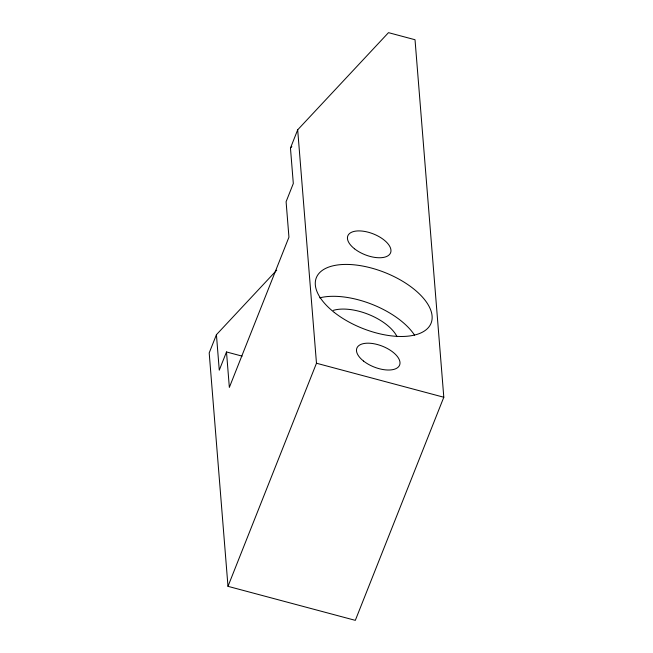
<?xml version="1.0" encoding="UTF-8"?>
<svg xmlns="http://www.w3.org/2000/svg" width="653" height="653" viewBox="0 0 653 653"><rect width="100%" height="100%" fill="white"/><g stroke="black" fill="none" stroke-linecap="round" stroke-linejoin="round"><path stroke-width="0.98" d="M276.733 270.171L216.421 334.711L209.197 352.922L227.987 586.337L355.322 620.35L443.803 397.244L415.022 39.735L388.494 32.65L297.686 129.825L290.463 148.051L293.311 183.509L286.096 201.72L288.944 237.17L229.35 387.409L226.493 351.959L242.116 356.13M226.493 351.959L219.269 370.169L216.421 334.711M227.987 586.337L316.476 363.239L297.686 129.825M290.463 148.051L291.85 146.566M316.476 363.239L443.803 397.244M319.701 297.85A61.709 30.079 21.6 0 1 414.516 335.095M333.234 310.387A39.825 19.419 21.6 0 1 397.016 336.63M334.287 312.428A61.709 30.079 21.6 0 0 430.76 323.937A61.709 30.079 21.6 0 0 356.081 265.036A61.709 30.079 21.6 0 0 334.287 312.428M363.541 361.06A23.002 11.215 21.6 0 0 399.497 365.354A23.002 11.215 21.6 0 0 371.663 343.405A23.002 11.215 21.6 0 0 363.541 361.06M354.506 248.793A23.002 11.215 21.6 0 0 390.461 253.086A23.002 11.215 21.6 0 0 362.619 231.129A23.002 11.215 21.6 0 0 354.506 248.793"/></g></svg>
